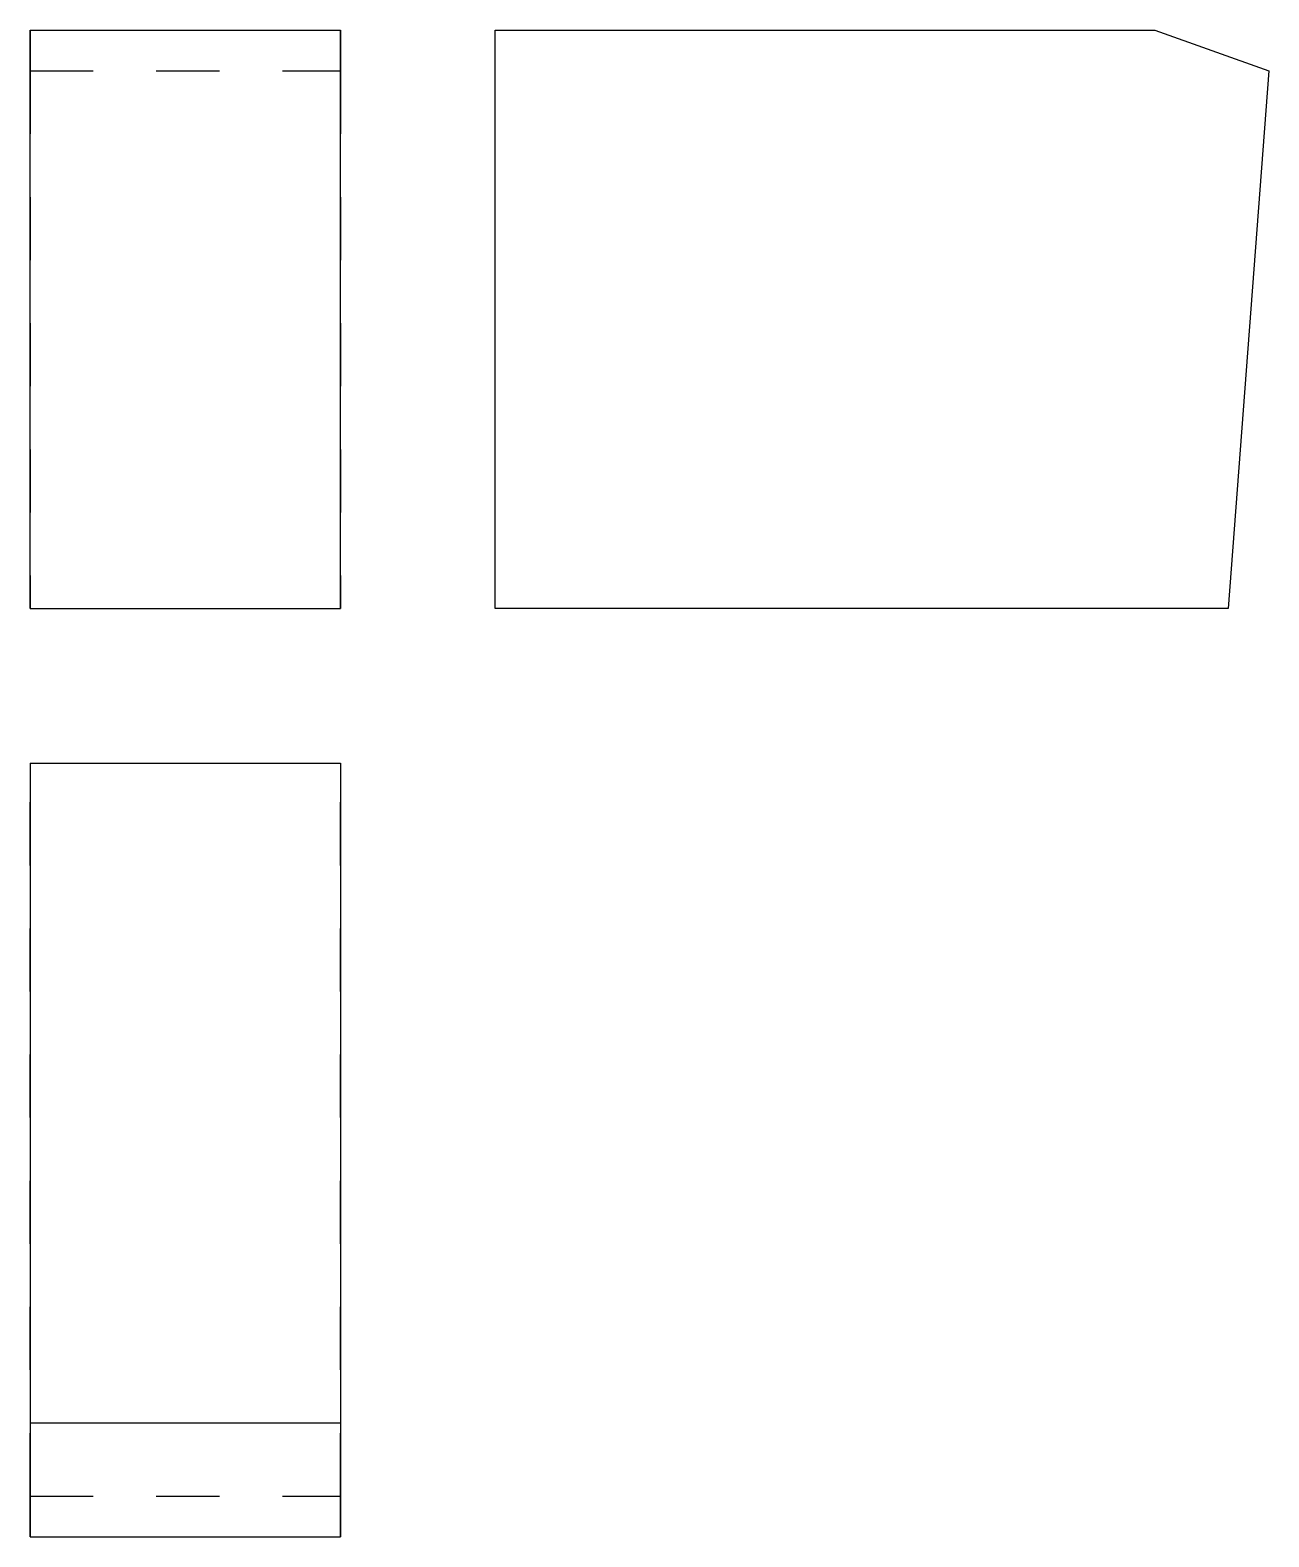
# Model space of a CAD drawing. Extents: x 0 to 1.96, y 0 to 2.39.
import ezdxf

# ---------------------------------------------------------------- set-up
doc = ezdxf.new("R2010")
doc.units = 0
doc.linetypes.add('HIDDEN', pattern=[0.061328, 0.040906, -0.020422])
for name, color, linetype in [('FRONT', 7, 'CONTINUOUS'), ('FRONT_HID', 7, 'HIDDEN'), ('LEFT', 7, 'CONTINUOUS'), ('TOP', 7, 'CONTINUOUS'), ('TOP_HID', 7, 'HIDDEN')]:
    doc.layers.add(name, color=color, linetype=linetype)

msp = doc.modelspace()

# ---------------------------------------------------------------- linework, layer by layer
at = {"layer": 'FRONT'}
for p, q in [((0, 2.388569), (0.492188, 2.388569)), ((0, 1.471875), (0, 2.388569)), ((0.492188, 1.471875), (0.492187, 2.388569)), ((0, 1.471875), (0.492188, 1.471875))]:
    msp.add_line(p, q, dxfattribs=at)
at = {"layer": 'FRONT_HID', "linetype": 'HIDDEN'}
for p, q in [((0, 2.388569), (0, 2.324013)), ((0.492188, 2.388569), (0.492188, 2.324013)), ((0, 2.324013), (0.492188, 2.324013)), ((0, 2.324013), (0, 1.471875)), ((0.492188, 2.324013), (0.492188, 1.471875))]:
    msp.add_line(p, q, dxfattribs=at)
at = {"layer": 'LEFT'}
for p, q in [((0.7375, 1.471875), (0.7375, 2.388569)), ((0.7375, 2.388569), (1.783306, 2.388569)), ((1.783306, 2.388569), (1.964063, 2.324013)), ((1.964063, 2.324013), (1.899507, 1.471875)), ((1.899507, 1.471875), (0.7375, 1.471875))]:
    msp.add_line(p, q, dxfattribs=at)
at = {"layer": 'TOP'}
for p, q in [((0, 1.226563), (0.492188, 1.226563)), ((0, 1.226563), (0, 0.180757)), ((0.492188, 1.226563), (0.492188, 0.180757)), ((0, 0.180757), (0.492188, 0.180757)), ((0, 0.180757), (0, 0)), ((0.492188, 0.180757), (0.492188, 0)), ((0, 0), (0.492188, 0))]:
    msp.add_line(p, q, dxfattribs=at)
at = {"layer": 'TOP_HID', "linetype": 'HIDDEN'}
for p, q in [((0, 0.064556), (0, 1.226563)), ((0.492188, 0.064556), (0.492188, 1.226563)), ((0, 0.064556), (0.492188, 0.064556)), ((0, 0), (0, 0.064556)), ((0.492188, 0), (0.492188, 0.064556))]:
    msp.add_line(p, q, dxfattribs=at)

doc.saveas('drawing.dxf')
